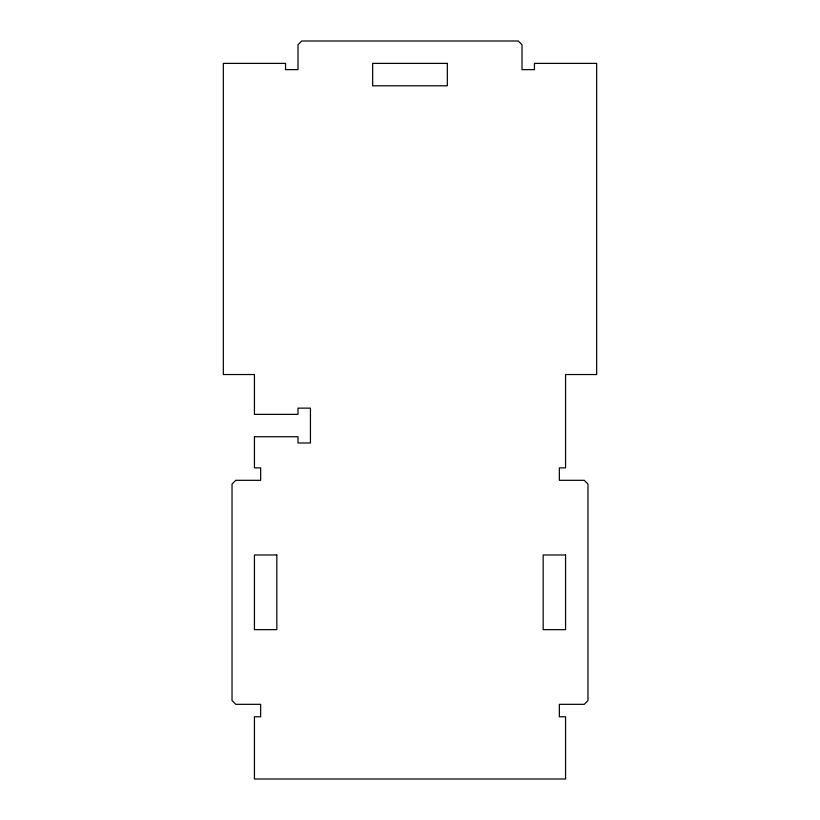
<?xml version="1.0" encoding="UTF-8"?>
<svg xmlns="http://www.w3.org/2000/svg" width="820" height="820" viewBox="0 0 820 820"><rect width="100%" height="100%" fill="white"/><g stroke="black" fill="none" stroke-linecap="round" stroke-linejoin="round"><path stroke-width="1.23" d="M254.436 436.752L254.436 467.871L260.657 467.871L260.657 480.315L235.77 480.315L232.029 484.046L232.029 700.598L235.77 704.329L260.657 704.329L260.657 716.772L254.436 716.772L254.436 779L565.564 779L565.564 716.772L559.342 716.772L559.342 704.329L584.229 704.329L587.971 700.598L587.971 484.046L584.229 480.315L559.342 480.315L559.342 467.871L565.564 467.871L565.564 374.535L596.673 374.535L596.673 63.396L534.455 63.396L534.455 69.628L522.002 69.628L522.002 44.731L518.271 41L301.729 41L297.998 44.731L297.998 69.628L285.544 69.628L285.544 63.396L223.327 63.396L223.327 374.535L254.436 374.535L254.436 414.356L297.998 414.356L297.998 408.134L310.442 408.134L310.442 442.984L297.998 442.984L297.998 436.752L254.436 436.752M447.33 63.396L372.669 63.396L372.669 85.803L447.33 85.803L447.33 63.396M276.832 554.986L254.436 554.986L254.436 629.657L276.832 629.657L276.832 554.986M565.564 554.986L543.168 554.986L543.168 629.657L565.564 629.657L565.564 554.986"/></g></svg>
